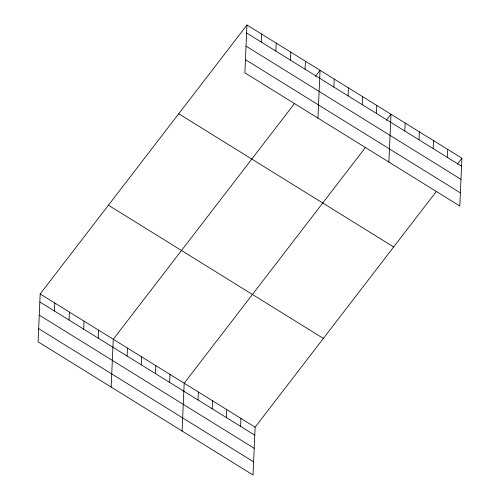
<?xml version="1.0" encoding="UTF-8"?>
<svg xmlns="http://www.w3.org/2000/svg" width="500" height="500" viewBox="0 0 500 500"><rect width="100%" height="100%" fill="white"/><g stroke="black" fill="none" stroke-linecap="round" stroke-linejoin="round"><path stroke-width="0.75" d="M246.962 25L244.875 72.819L459.819 206.025L461.906 158.206L246.962 25L40.181 293.975L38.094 341.794L253.038 475L255.125 427.181L436.375 191.419M54.45 311.019L54.8 303.031M69.069 320.075L69.419 312.087M83.681 329.137L84.031 321.15M98.3 338.194L98.65 330.206M111.175 387.081L113.263 339.263L294.513 103.5M127.1 356.044L127.45 348.056M141.287 364.837L141.637 356.85M155.475 373.625L155.825 365.637M169.662 382.419L170.012 374.431M182.106 431.044L184.194 383.225L365.444 147.463M198.031 400L198.381 392.013M212.219 408.794L212.569 400.806M226.406 417.587L226.756 409.6M240.594 426.381L240.944 418.387M261.225 42.044L261.575 34.056M275.844 51.106L276.194 43.119M290.462 60.163L290.806 52.175M305.075 69.219L305.425 61.231M317.956 118.106L320.044 70.294L315.4 76.331M333.881 87.069L334.225 79.081M348.062 95.862L348.413 87.875M362.25 104.656L362.6 96.669M376.438 113.444L376.788 105.456M388.888 162.069L390.975 114.25L386.331 120.288M404.812 131.031L405.156 123.044M418.994 139.819L419.344 131.831M433.181 148.613L433.531 140.625M447.369 157.406L447.719 149.419M457.262 164.25L461.906 158.206M246.612 32.987L461.556 166.2M246.038 46.131L460.981 179.344M245.444 59.675L460.387 192.881M178.725 113.763L393.669 246.969M108.419 205.212L323.363 338.419M40.181 293.975L255.125 427.181M39.837 301.962L254.781 435.169M39.263 315.106L254.206 448.312M38.669 328.65L253.612 461.856"/></g></svg>
